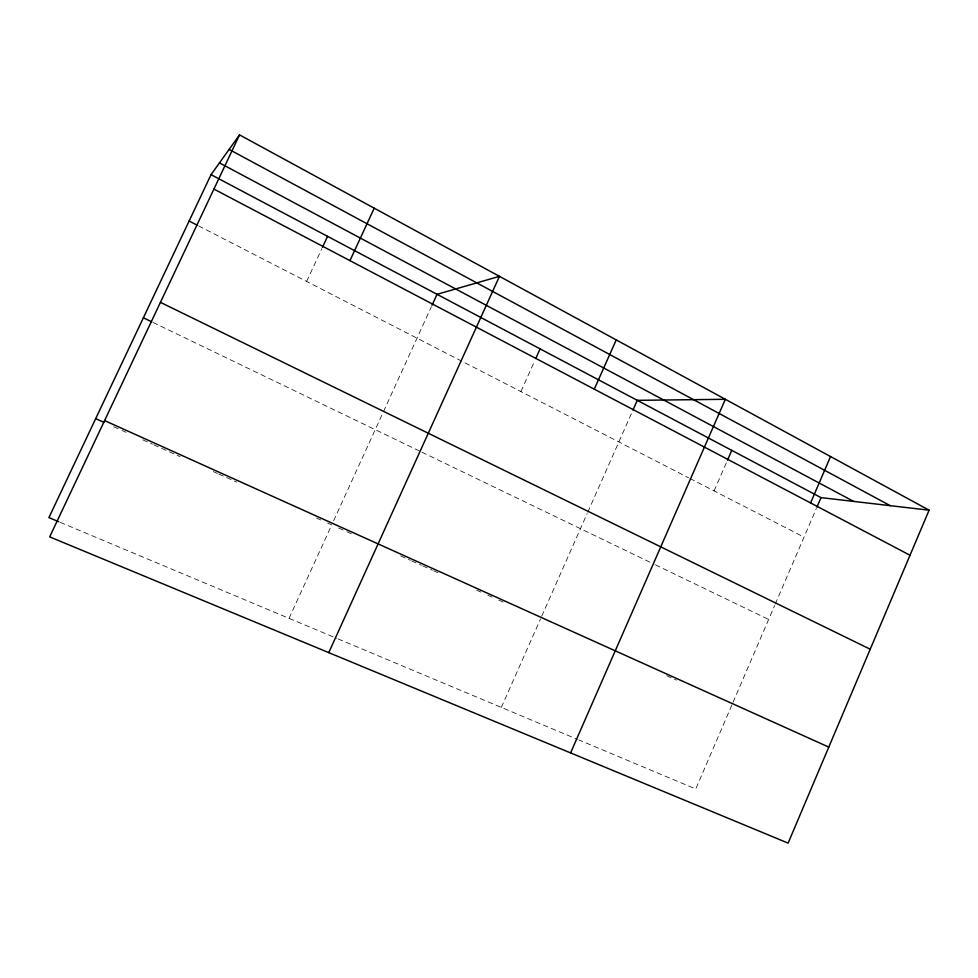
<?xml version="1.0" encoding="UTF-8"?>
<svg xmlns="http://www.w3.org/2000/svg" width="978" height="978" viewBox="0 0 978 978"><rect width="100%" height="100%" fill="white"/><g stroke="black" fill="none" stroke-linecap="round" stroke-linejoin="round"><path stroke-width="0.73" stroke-dasharray="4.89 3.67" d="M731.837 705.089L695.761 788.989L578.829 739.93M733.035 702.29L774.637 605.504M775.236 604.111L816.324 508.523M714.087 490.895L726.886 461.543M501.347 707.424L540.504 618.94M541.739 616.152L587.167 513.523M587.778 512.154L632.363 411.42M520.895 391.579L534.526 361.273M289.048 618.353L331.725 524.917L327.593 523.047M333.62 520.773L382.826 413.022M383.462 411.64L431.408 306.652M306.627 281.432L321.86 248.644M60.159 522.325L336.701 638.341M338.095 638.927L577.423 739.344M113.68 426.726L120.6 429.843M121.981 430.454L126.138 432.325M142.739 439.807L152.421 444.171M153.803 444.794L180.086 456.628M213.29 471.579L217.434 473.45M218.815 474.061L236.713 482.13M316.579 518.096L320.711 519.954M338.62 528.01L345.503 531.115M346.884 531.739L353.779 534.844M400.625 555.944L410.283 560.284M411.652 560.907L421.298 565.247M422.679 565.871L432.325 570.223M433.706 570.834L437.838 572.705M476.677 590.186L480.846 592.069M487.777 595.186L491.946 597.069M498.878 600.186L503.047 602.069M666.666 675.749L676.373 680.113M152.996 322.434L420.503 451.506M421.885 452.166L654.074 564.196M655.443 564.844L768.635 619.465M198.583 225.894L688.598 477.79M689.942 478.486L804.026 537.13"/><path stroke-width="1.47" d="M929.1 510.186L788.121 843.122L49.67 536.885L239.524 134.878L929.1 510.186L821.019 497.619L211.052 174.659L48.9 517.594L58.753 521.726M810.591 502.936L830.542 456.543M816.911 507.154L821.019 497.619M727.498 460.149L731.764 450.357M570.577 752.901L725.346 399.293L637.265 400.332L632.974 410.039M594.282 389.158L616.226 339.904M535.761 358.523L540.088 348.877M328.767 652.632L499.452 276.346L437.044 294.317L432.031 305.283M349.953 260.625L374.207 208.18M322.495 247.287L327.569 236.358M211.052 174.659L239.524 134.878M104.597 420.589L828.782 747.094M95.697 418.621L103.998 422.362M143.375 317.801L151.627 321.774M160.441 302.349L870.224 649.221M189.133 221.028L197.238 225.197M213.925 189.084L910.017 555.247M219.488 162.886L853.635 501.408M229.109 149.426L890.249 505.675"/></g></svg>
